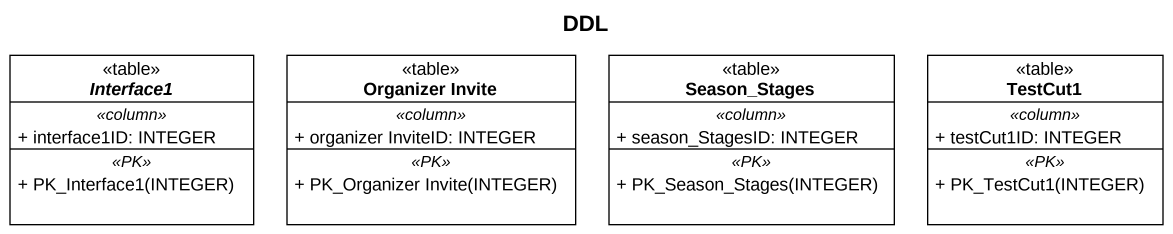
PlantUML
@startuml
title DDL
hide circle
hide empty members
skinparam classAttributeIconSize 0
abstract class Interface1 <<table>> {
  .. <<column>> ..
  + interface1ID: INTEGER
  .. <<PK>> ..
  + PK_Interface1(INTEGER)
}
class "Organizer Invite" as Organizer_Invite <<table>> {
  .. <<column>> ..
  + organizer InviteID: INTEGER
  .. <<PK>> ..
  + PK_Organizer Invite(INTEGER)
}
class Season_Stages <<table>> {
  .. <<column>> ..
  + season_StagesID: INTEGER
  .. <<PK>> ..
  + PK_Season_Stages(INTEGER)
}
class TestCut1 <<table>> {
  .. <<column>> ..
  + testCut1ID: INTEGER
  .. <<PK>> ..
  + PK_TestCut1(INTEGER)
}
@enduml
